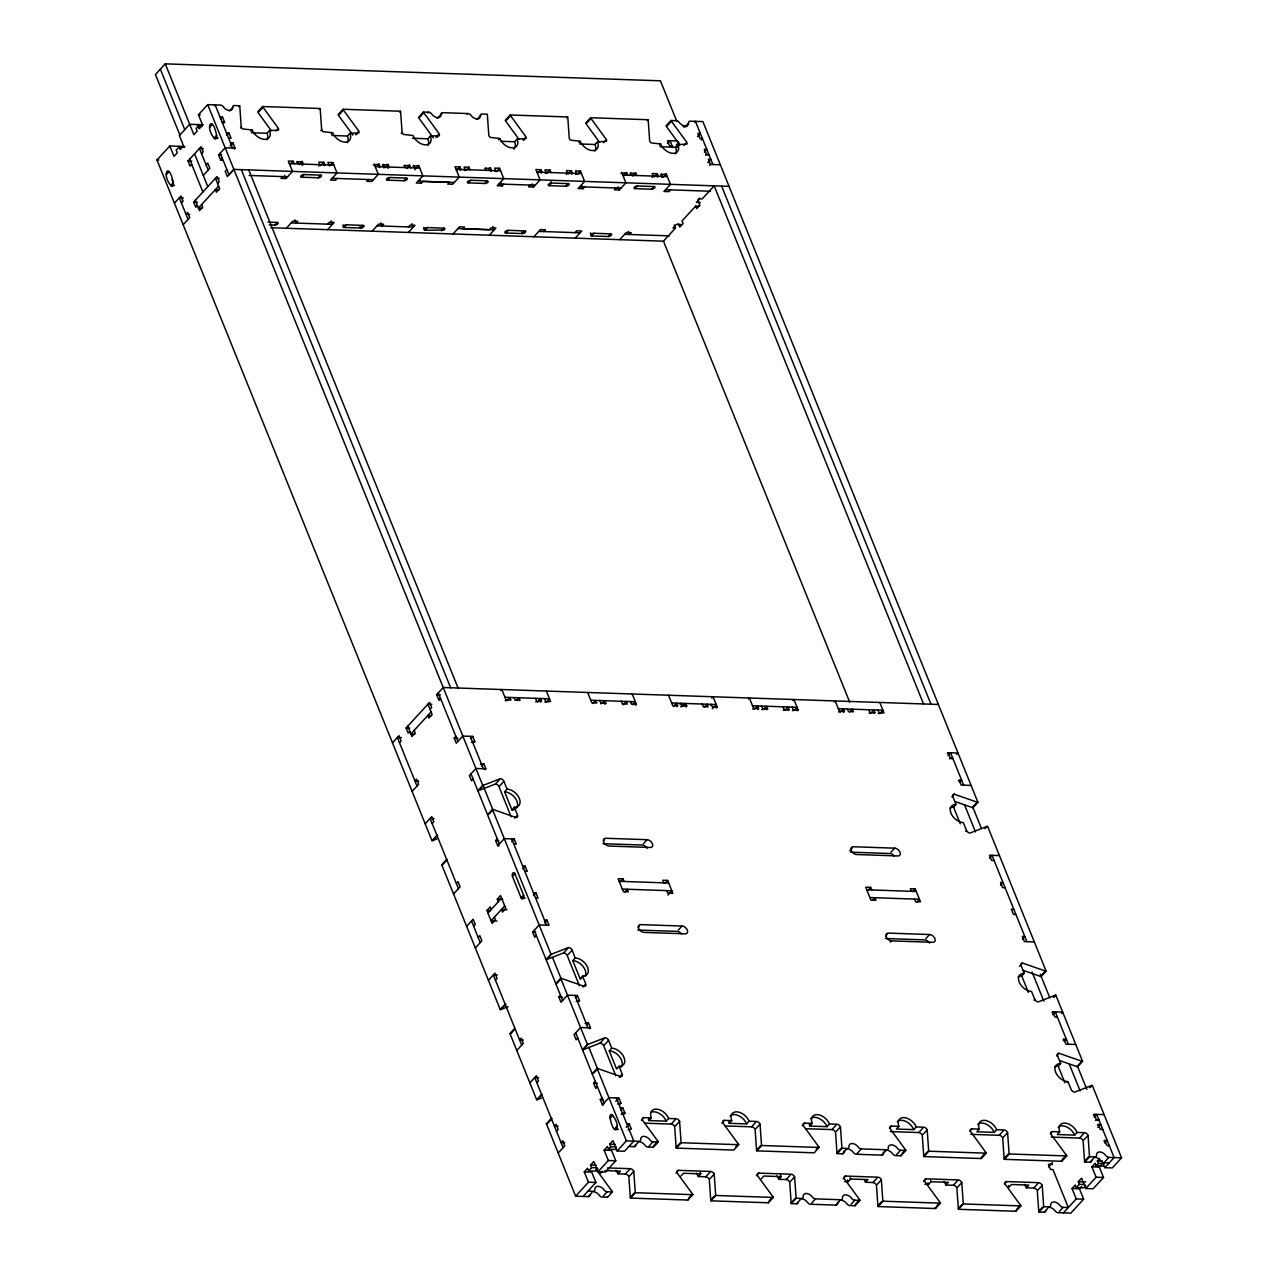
<?xml version="1.0" encoding="UTF-8"?>
<svg xmlns="http://www.w3.org/2000/svg" width="1277" height="1277" viewBox="0 0 1277 1277"><rect width="100%" height="100%" fill="white"/><g stroke="black" fill="none" stroke-linecap="round" stroke-linejoin="round"><path stroke-width="1.5" d="M798.205 1202.12L798.141 1202.79A3.145 2.011 42.5 0 1 796.577 1203.764L791.357 1203.588A3.145 2.011 42.5 0 1 791.149 1202.838L789.713 1182.231A3.145 2.011 42.5 0 0 786.185 1179.565L778.762 1179.309A11.014 7.039 42.5 0 0 776.703 1175.814M837.664 1202.12L837.441 1204.131A3.145 2.011 42.5 0 1 835.876 1205.105L810.576 1204.243A3.145 2.011 42.5 0 1 808.165 1203.126L806.298 1201.034A6.289 4.023 42.5 0 0 800.12 1199.007M844.177 1150.8L843.969 1152.812A3.145 2.011 42.5 0 1 842.405 1153.785L837.185 1153.61A3.145 2.011 42.5 0 1 836.978 1152.876L835.541 1132.252A3.145 2.011 42.5 0 0 832.013 1129.586L805.5 1128.676M883.492 1152.141L883.269 1154.153A3.145 2.011 42.5 0 1 881.705 1155.126L856.404 1154.264A3.145 2.011 42.5 0 1 853.994 1153.147L852.126 1151.072A6.289 4.023 42.5 0 0 845.933 1149.029M676.714 121.107L660.432 80.802L165.276 63.85L155.443 74.561L179.865 135.011M436.91 838.941L432.68 840.601A3.145 2.011 42.5 0 1 432.009 840.681L156.975 159.96L169.809 145.993L184.686 146.472M202.021 126.215L198.302 126.088L199.356 128.69L202.628 125.114L198.446 114.754L207.72 104.634L220.362 105.065A3.161 2.011 42.5 0 1 222.773 106.183L223.395 106.869A6.305 4.023 42.5 0 0 229.461 110.492A6.305 4.023 42.5 0 0 232.733 107.204A3.145 2.011 42.5 0 1 234.377 105.544L239.597 105.736A3.145 2.011 42.5 0 1 239.789 106.47L241.241 127.077A3.161 2.011 42.5 0 0 242.71 128.929L252.192 129.999A11.014 7.039 42.5 0 0 264.515 139.369A11.014 7.039 42.5 0 0 269.527 130.589L278.386 130.158A3.145 2.011 42.5 0 0 278.386 128.339L262.87 107.076A3.097 1.979 42.5 0 1 262.583 106.518L257.667 111.865A3.097 1.979 42.5 0 0 257.954 112.424L271.267 130.685M214.328 105.783L215.143 104.89L232.59 148.068M184.782 147.11L179.211 146.919L176.21 150.191L177.264 152.777L173.991 156.353L169.809 145.993M198.302 126.088L196.099 128.498L197.153 131.084L193.881 134.66L165.276 63.85M166.409 174.566L168.867 171.884M209.779 127.269L212.237 124.587M220.458 119.304L222.501 117.069L224.592 122.241L223.778 123.135M229.461 110.907L230.275 110.014M231.105 109.12L232.733 107.332M191.726 164.366L190.097 166.154L188.006 160.966L201.096 146.695L203.187 151.867L201.558 153.655M238.783 106.614L239.597 105.736M216.595 135.378L214.153 138.06C204.496 127.014 212.381 113.493 216.595 135.378A2.362 1.453 -88 0 1 216.164 138.666A2.362 1.453 -88 0 1 214.153 138.06L218.112 138.187M226.907 135.266L228.966 133.047L231.057 138.219L228.583 138.139M206.092 164.877L207.72 163.105L209.811 168.277L203.266 175.412M240.427 127.971L241.241 127.077M174.422 203.139L180.967 196.004L183.058 201.191L181.43 202.963M221.943 160.184L220.713 160.136L218.622 154.948L225.167 147.813L235.064 148.148L232.973 142.976L230.499 142.88M258.896 111.722L262.982 107.252M230.115 146.089L232.973 142.976M220.713 160.136L222.342 158.348M234.25 149.042L235.064 148.148M250.962 131.339L252.192 129.999M197.36 205.501L195.732 207.273L193.641 202.101L217.09 176.513L219.181 181.701L217.553 183.489M226.875 169.57L225.247 171.357L227.338 176.545L233.883 169.394L729.055 186.346M183.154 224.736L189.698 217.601L187.607 212.413L185.963 214.201L189.682 214.328M218.622 186.043L198.43 208.055L202.293 208.199M233.883 169.394L228.982 174.757L220.251 153.16M266.957 139.847A11.014 7.039 42.5 0 0 267.069 133.271L269.527 130.589M275.928 131.02L277.556 129.232M319.202 109.375L320.016 108.481A3.145 2.011 42.5 0 1 320.208 109.215L321.66 129.823A3.145 2.011 42.5 0 0 323.129 131.691L332.611 132.76A11.014 7.039 42.5 0 0 344.934 142.114A11.014 7.039 42.5 0 0 349.946 133.351L358.821 132.904A3.161 2.011 42.5 0 0 358.805 131.1L343.401 110.014A3.145 2.011 42.5 0 1 343.002 109.263L338.086 114.627A3.145 2.011 42.5 0 0 338.501 115.361L352.931 135.139M320.846 130.717L321.66 129.823M290.182 164.557L293.247 161.221L294.285 163.807M339.315 114.467L343.401 110.014M282.632 176.577L280.988 178.365L285.952 178.541L292.497 171.389L288.299 161.046L293.247 161.221M296.551 162.243L302.33 161.525L303.367 164.11L302.138 165.451M299.457 164.653L302.33 161.525M331.381 134.101L332.611 132.76M301.595 177.248L304.054 174.566L320.894 175.157A2.362 1.085 -22 0 1 321.197 176.513A2.362 1.085 -22 0 1 318.468 177.79L301.292 177.2A2.378 1.101 -22 0 1 300.989 175.811A2.378 1.101 -22 0 1 303.718 174.55L304.07 174.55M318.643 166.026L319.873 164.685L318.835 162.083L323.783 162.259L324.821 164.845L324.007 165.739M347.392 142.609A11.014 7.039 42.5 0 0 347.488 136.032L349.946 133.351M320.719 165.611L323.783 162.259M355.533 134.676L357.991 131.994M356.554 134.5L357.368 133.606M274.731 225.103L277.524 222.453A2.362 1.085 -22 0 1 277.827 223.826A2.362 1.085 -22 0 1 275.098 225.087L269.224 224.912M318.101 177.806L320.559 175.125M329.785 165.914L332.866 162.578L337.048 172.938L330.504 180.057L335.468 180.233L337.096 178.445M286.303 228.264L292.864 221.113L297.812 221.288L296.184 223.06L294.923 219.963M399.621 112.121L400.435 111.227A3.145 2.011 42.5 0 1 400.643 111.977L402.095 132.585A3.161 2.011 42.5 0 0 403.548 134.436L413.046 135.506A11.014 7.024 42.5 0 0 416.541 140.598A11.014 7.039 42.5 0 0 427.731 144.572A11.014 7.039 42.5 0 0 430.365 136.096L439.24 135.665A3.145 2.011 42.5 0 0 439.224 133.846L423.836 112.759A3.145 2.011 42.5 0 1 423.421 112.025L418.521 117.372A3.145 2.011 42.5 0 0 418.92 118.123L433.35 137.884M401.265 133.478L402.095 132.585M373.299 164.877L379.077 164.158L380.115 166.744L379.301 167.638M419.734 117.229L423.836 112.759M377.034 166.377L379.077 164.158M427.827 113.094L428.641 112.2A3.161 2.011 42.5 0 1 431.051 113.318L431.674 114.004A6.305 4.023 42.5 0 0 437.74 117.628A6.305 4.023 42.5 0 0 441.012 114.323A3.145 2.011 42.5 0 1 442.656 112.679L467.957 113.541A3.161 2.011 42.5 0 1 470.367 114.659L470.99 115.345A6.305 4.023 42.5 0 0 477.055 118.969A6.305 4.023 42.5 0 0 480.328 115.68A3.145 2.011 42.5 0 1 481.956 114.02L487.175 114.212A3.145 2.011 42.5 0 1 487.383 114.946L488.82 135.554A3.161 2.011 42.5 0 0 490.288 137.405L499.77 138.475A11.014 7.039 42.5 0 0 512.109 147.845A11.014 7.039 42.5 0 0 517.105 139.065L525.98 138.634A3.145 2.011 42.5 0 0 525.964 136.815L510.449 115.553A3.097 1.979 42.5 0 1 510.162 114.994L505.261 120.341A3.097 1.979 42.5 0 0 505.532 120.9L518.861 139.161M327.535 224.145L329.179 222.358L334.127 222.517L327.566 229.684M368.462 179.514L366.818 181.302L371.767 181.478L378.327 174.326L374.129 163.983M382.382 165.18L388.16 164.462L389.198 167.048L387.969 168.388M383.435 167.782L384.249 166.888L383.196 164.286M385.079 167.814L388.16 164.462M441.842 113.573L437.74 118.027A3.145 2.011 42.5 0 0 437.053 118.123M346.514 224.8L343.752 227.434A2.378 1.101 -22 0 1 343.433 226.061A2.378 1.101 -22 0 1 346.179 224.784L363.354 225.39A2.362 1.085 -22 0 1 363.658 226.763A2.362 1.085 -22 0 1 360.928 228.024L344.056 227.482L343.018 224.896M387.426 180.185L389.884 177.503L406.724 178.094A2.362 1.085 -22 0 1 407.028 179.45A2.362 1.085 -22 0 1 404.298 180.727L387.123 180.137A2.378 1.101 -22 0 1 386.819 178.748A2.378 1.101 -22 0 1 389.549 177.487M412.503 138.251L427.907 138.778L430.365 136.096M403.835 165.914L409.614 165.196L410.651 167.782M406.74 168.325L409.614 165.196M435.952 137.421L438.41 134.739M436.973 137.246L437.803 136.352M412.918 166.233L418.68 165.515L422.879 175.875L416.334 182.994L421.298 183.17L422.926 181.382L449.344 182.276L447.716 184.064L452.665 184.223L459.209 177.088L454.995 166.744L459.959 166.92L460.997 169.506L460.183 170.4M363.019 225.375L360.561 228.04L359.938 226.492M403.931 180.743L406.389 178.062M414.802 169.745L418.68 165.515M467.127 114.435L467.957 113.541M372.134 231.201L378.694 224.05L383.643 224.225L382.015 225.997L380.754 222.9M477.055 119.384L481.142 114.914M456.879 170.272L459.959 166.92M408.401 226.923L410.045 225.135L414.993 225.311L408.448 232.446M506.474 120.198L510.561 115.728M464.301 170.543L465.131 169.649L464.078 167.064L469.026 167.239L470.08 169.825M465.961 170.575L469.026 167.239M498.541 139.816L499.77 138.475M427.396 227.577L424.938 230.243L423.98 229.349A2.362 1.085 -22 0 1 427.029 227.577L444.204 228.168A2.362 1.085 -22 0 1 443.949 230.02L424.938 230.243L423.756 227.338M468.308 182.946L470.766 180.265L487.287 180.807L488.245 181.717A2.362 1.085 -22 0 1 485.196 183.473L468.02 182.882A2.331 1.069 -22 0 1 468.276 181.047L470.782 180.249M484.717 168.692L490.496 167.973L491.533 170.559L490.719 171.453M488.437 170.192L490.496 167.973M513.785 149.201A11.014 7.039 42.5 0 0 514.647 141.747L517.105 139.065M523.091 139.943L525.15 137.708M494.837 171.597L495.668 170.703L494.614 168.101L499.562 168.277L503.761 178.636L497.232 185.756L502.18 185.931L503.824 184.143M523.714 140.215L524.528 139.321M441.443 230.818L443.901 228.136M484.813 183.521L487.271 180.839M496.498 171.629L499.562 168.277M453.016 233.978L459.56 226.827L464.509 227.003L462.881 228.791L489.299 229.684L490.927 227.897L495.891 228.056L489.33 235.207M566.78 117.851L567.611 116.957A3.145 2.011 42.5 0 1 567.802 117.692L569.255 138.299A3.145 2.011 42.5 0 0 570.707 140.167L580.205 141.236A11.014 7.039 42.5 0 0 592.528 150.59A11.014 7.039 42.5 0 0 597.524 141.827L606.399 141.38A3.161 2.011 42.5 0 0 606.383 139.576L590.996 118.49A3.145 2.011 42.5 0 1 590.581 117.739L585.68 123.103A3.145 2.011 42.5 0 0 586.079 123.837L599.552 142.29M537.761 173.034L540.825 169.697L541.879 172.283L541.065 173.177M586.893 122.943L590.996 118.49M530.21 185.053L528.582 186.841L533.531 187.017L540.075 179.865M545.183 173.321L545.997 172.427L544.96 169.825L549.908 170.001L550.962 172.587M546.843 173.353L549.908 170.001M578.976 142.577L580.205 141.236M505.82 233.021L508.262 230.339L525.102 230.929A2.362 1.085 -22 0 1 525.422 232.302A2.362 1.085 -22 0 1 522.692 233.563L505.5 232.973A2.378 1.101 -22 0 1 505.197 231.6A2.378 1.101 -22 0 1 507.943 230.323L508.278 230.323M549.19 185.724L551.648 183.042L568.473 183.633A2.362 1.085 -22 0 1 568.792 184.989A2.362 1.085 -22 0 1 566.062 186.266L548.887 185.676A2.378 1.101 -22 0 1 548.28 184.702A2.378 1.101 -22 0 1 549.988 183.361A2.378 1.101 -22 0 1 551.297 183.042L551.01 181.494M566.238 174.502L567.467 173.161L566.413 170.559L571.362 170.735L572.415 173.321L571.601 174.215M594.97 151.085A11.014 7.039 42.5 0 0 595.082 144.509L597.524 141.827M568.297 174.087L571.362 170.735M603.526 142.705L605.569 140.47M575.719 174.358L576.534 173.464L575.496 170.879L580.444 171.054L584.627 181.414L578.098 188.533L583.046 188.709L584.69 186.921M524.767 230.914L522.325 233.579L521.686 232.031M565.695 186.282L568.153 183.601M577.38 174.39L580.444 171.054M533.898 236.74L540.458 229.589L545.407 229.764L543.763 231.536M647.216 120.597L648.03 119.719A3.145 2.011 42.5 0 1 648.221 120.453L649.674 141.061A3.161 2.011 42.5 0 0 651.142 142.912L660.624 143.982A11.014 7.024 42.5 0 0 664.12 149.074A11.014 7.039 42.5 0 0 675.31 153.048A11.014 7.039 42.5 0 0 677.959 144.572L686.818 144.141A3.145 2.011 42.5 0 0 686.818 142.322L671.415 121.235A3.145 2.011 42.5 0 1 671.016 120.501L666.099 125.848A3.145 2.011 42.5 0 0 666.498 126.599L679.699 144.668M620.893 173.353L626.656 172.634L627.709 175.22M667.328 125.705L671.415 121.235M623.591 175.971L626.656 172.634M575.129 232.622L576.757 230.834L581.721 230.993L575.161 238.16M616.041 187.99L614.413 189.778L619.361 189.954L625.906 182.803L621.707 172.459M629.96 173.656L635.738 172.938L636.792 175.524M659.395 145.323L660.624 143.982M632.881 176.066L635.738 172.938M667.44 143.535L670.026 140.709L672.819 147.621M686.148 125.625L685.334 126.519A3.145 2.011 42.5 0 0 684.089 126.934M686.962 124.731L687.792 123.837M694.64 122.225L695.454 121.331L712.901 164.51M591.65 235.958L594.092 233.276L610.933 233.867A2.362 1.085 -22 0 1 611.252 235.239A2.362 1.085 -22 0 1 608.522 236.5L591.65 235.958L590.389 232.845M635.02 188.661L637.462 185.979L654.303 186.57A2.378 1.101 -22 0 1 654.941 186.969A2.362 1.085 -22 0 1 654.175 188.326A2.362 1.085 -22 0 1 651.893 189.204L634.701 188.613A2.378 1.101 -22 0 1 634.398 187.224A2.378 1.101 -22 0 1 637.143 185.963L637.478 185.963M660.097 146.727L675.501 147.254L677.959 144.572M652.068 177.439L653.297 176.098L652.244 173.512L657.192 173.672L658.246 176.258L657.432 177.152M654.127 177.024L657.192 173.672M683.945 145.45L685.988 143.216M660.496 174.71L666.275 173.991L670.457 184.351L663.928 191.47L668.877 191.646L670.521 189.858M697.481 136.543L700.339 133.431L697.865 133.335L699.956 138.523L702.446 138.602L701.217 139.943M661.55 177.295L662.364 176.402L661.326 173.816M608.155 236.516L610.598 233.851M651.525 189.219L653.968 186.538M663.21 177.327L666.275 173.991M619.728 239.677L626.289 232.526L631.237 232.701L629.593 234.473L628.348 231.376M704.345 152.075L706.804 149.393L704.329 149.313L706.42 154.501L705.606 155.395M708.081 155.475L708.895 154.581L706.42 154.501M707.745 162.674L710.81 159.338L708.336 159.242L710.427 164.43L709.613 165.324M699.509 198.143L697.865 199.93L699.956 205.102L696.683 208.678L695.646 206.092L699.349 206.22M674.224 224.96L675.469 228.072L663.465 241.177L849.7 702.127M695.646 206.092L681.998 220.969L683.051 223.555L679.779 227.114L678.374 223.667M392.486 742.847L399.031 735.712L401.122 740.883L399.478 742.671M409.837 731.386L408.193 733.174L406.102 727.986L429.567 702.398L431.658 707.586L430.014 709.373M440.006 699.876L438.761 699.844L436.67 694.656L443.215 687.521L938.387 704.473M438.761 699.844L440.405 698.056M431.083 711.943L410.891 733.956L414.754 734.083M474.022 742.496L474.836 741.602L472.745 736.43L462.849 736.095L456.288 743.23L454.197 738.042L455.841 736.254M500.823 690.586L501.813 689.516L505.995 699.876L505.181 700.77M412.104 791.421L418.648 784.286L416.557 779.098L414.913 780.885L418.633 781.013M470.702 738.665L472.745 736.43M506.841 700.802L509.906 697.465L510.944 700.051L505.995 699.876M471.548 742.416L474.836 741.602M516.531 700.45L518.989 697.769L520.026 700.371L515.078 700.195L514.024 697.609M535.717 701.823L541.48 701.105L540.442 698.503L537.378 701.855M425.193 823.809L431.738 816.657L433.829 821.845L432.185 823.633M480.439 764.444L483.728 763.63L485.835 768.802L485.005 769.696M481.684 765.865L483.728 763.63M540.666 701.999L541.48 701.105M473.113 779.002L471.468 780.79L469.377 775.618L475.922 768.467L485.835 768.802M544.8 702.127L550.563 701.408L546.38 691.049M546.891 701.68L549.525 698.822L504.958 697.29M432.009 840.681L436.926 835.334A3.145 2.011 42.5 0 0 437.436 835.286M507.049 789.106L504.591 791.788L511.917 809.921L514.376 807.24A11.014 7.039 42.5 0 0 519.372 798.46A11.014 7.039 42.5 0 0 507.049 789.106L503.904 781.332A3.145 2.011 42.5 0 0 500.392 778.651L483.408 785.275A3.145 2.011 42.5 0 1 482.738 785.355L477.837 790.702A3.145 2.011 42.5 0 0 478.508 790.623L495.476 784.014L499.562 779.545M433.494 839.707L437.58 835.254M479.322 789.729L483.408 785.275M499.818 785.786L503.904 781.332M507.975 1006.707L500.903 1009.468A3.145 2.011 42.5 0 1 500.233 1009.548L441.73 864.737L446.631 859.373A3.145 2.011 42.5 0 1 447.381 859.517M487.559 814.758L492.459 809.41A3.145 2.011 42.5 0 1 493.209 809.538L516.084 817.519A3.145 2.011 42.5 0 0 517.52 815.013L514.376 807.24M446.567 860.411L442.48 864.864A3.145 2.011 42.5 0 0 441.73 864.737M489.123 813.992L492.395 810.432M592.863 703.531L595.736 700.403L596.774 702.988L591.826 702.829L587.643 692.453M605.043 704.202L605.857 703.308L604.803 700.706L601.994 703.404A2.331 1.069 -22 0 0 600.685 703.739M514.647 818.126L516.69 815.907M456.352 883.429L457.98 881.641L460.087 886.829L453.527 893.964M498.956 845.821L497.727 845.773L495.636 840.585L497.264 838.813M623.192 704.792L626.273 701.44L627.31 704.042L622.362 703.866L621.324 701.281M497.727 845.773L504.271 838.638L514.168 838.973L516.275 844.145L513.785 844.065M632.722 704.617L635.339 701.759L590.788 700.227M635.579 705.239L636.393 704.345L632.211 693.986M511.726 841.655L514.168 838.973M466.616 926.352L473.16 919.201L475.252 924.388L473.623 926.176M512.444 876.373L514.902 873.691L523.618 895.273A2.362 1.453 -88 0 1 523.187 898.561A2.362 1.453 -88 0 1 521.16 897.954L512.444 876.373A2.362 1.453 -88 0 1 512.891 873.085A2.362 1.453 -88 0 1 514.902 873.691M522.708 868.855L525.166 866.173L527.257 871.361L524.783 871.265M673.538 706.516L676.602 703.164L677.656 705.766L676.842 706.66M494.359 917.237L495.412 919.823L492.14 923.399L486.904 910.453L490.176 906.878L491.214 909.463M498.317 901.738L497.264 899.136L500.536 895.576L505.772 908.522L502.5 912.097L501.446 909.511L507.017 909.703M487.958 913.023L501.59 898.146M679.923 704.202L680.737 703.308L681.79 705.91L680.96 706.788M681.136 706.692A2.362 1.085 -22 0 1 682.892 706.149L685.685 703.483L686.739 706.069L685.925 706.963M504.734 905.92L491.102 920.797L497.04 921.004M478.157 937.398L479.785 935.61L481.892 940.798L475.347 947.933M523.618 895.273L521.16 897.954L525.134 898.098M711.864 698.088L713.077 696.747L717.275 707.123L716.445 708.017M704.281 707.346L707.139 704.218L708.192 706.804L703.244 706.644L702.19 704.042M533.531 895.624L535.973 892.942L538.08 898.13L535.59 898.034M710.459 705.255L711.273 704.361L712.327 706.947L717.275 707.123M712.311 708.799L716.237 704.521L671.67 702.988M603.414 840.952L604.628 839.612M488.421 980.321L494.965 973.17L497.056 978.358L495.428 980.145M536.34 935.514L534.712 937.302L532.621 932.13L539.165 924.979L549.062 925.33L546.971 920.142L544.497 920.063M748.418 699.062L749.391 697.992L753.59 708.368L752.76 709.246M544.513 922.824L546.971 920.142M754.42 709.294L757.484 705.942L758.538 708.527L757.724 709.421M761.842 709.565L767.621 708.847L766.567 706.245L763.758 708.943A2.331 1.069 -22 0 0 762.433 709.278M643.448 843.714L647.12 839.691A4.725 3.017 42.5 0 1 652.403 843.698A4.725 3.017 42.5 0 1 650.264 847.465L609.001 846.044A4.725 3.017 42.5 0 1 603.718 842.038A4.725 3.017 42.5 0 1 605.857 838.271L647.12 839.691M766.791 709.741L767.621 708.847M500.233 1009.548L505.149 1004.185A3.145 2.011 42.5 0 0 505.804 1004.105L501.717 1008.575M575.273 957.958L572.814 960.639L580.141 978.773L582.599 976.091A11.014 7.039 42.5 0 0 587.596 967.327A11.014 7.039 42.5 0 0 575.273 957.958L572.128 950.184A3.145 2.011 42.5 0 0 568.616 947.518L551.632 954.127A3.145 2.011 42.5 0 1 550.962 954.206L546.061 959.57A3.145 2.011 42.5 0 0 546.732 959.49L563.7 952.865L567.786 948.412M547.546 958.596L551.632 954.127M620.622 881.577L623.08 878.895L624.134 881.481M783.296 710.299L789.074 709.581L788.021 706.979L784.956 710.331M792.985 700.594L793.959 699.525L798.141 709.884L797.327 710.778M788.244 710.475L789.074 709.581M624.82 891.937L627.278 889.255L628.316 891.841L623.368 891.681L618.132 878.72L623.08 878.895M568.042 954.653L572.128 950.184M792.378 710.603L798.141 709.884M794.486 710.156L797.103 707.298L752.536 705.766M541.576 1098.012L537.346 1099.657A3.145 2.011 42.5 0 1 536.675 1099.736L509.954 1033.588L514.854 1028.24M582.599 976.091L585.744 983.865A3.145 2.011 42.5 0 1 584.307 986.371L561.433 978.39A3.145 2.011 42.5 0 0 560.683 978.262L555.782 983.625A3.145 2.011 42.5 0 1 556.533 983.753L560.619 979.283M514.791 1029.262L510.704 1033.732A3.145 2.011 42.5 0 0 509.954 1033.588M578.689 1001.551L579.503 1000.673L577.412 995.485L567.515 995.15L560.954 1002.285L558.863 997.098L560.507 995.326M665.189 883.093L667.648 880.412L672.883 893.373L667.935 893.198L666.881 890.612M834.248 702.015L835.222 700.929L839.42 711.305L838.59 712.199M516.77 1050.476L523.315 1043.341L521.224 1038.153L519.579 1039.941L523.299 1040.069M582.871 986.993L584.914 984.759M638.292 927.31L639.522 925.969M667.903 895.065L671.83 890.787L622.314 889.079M575.368 997.72L577.412 995.485M840.25 712.231L843.315 708.879L844.368 711.465L843.538 712.358M576.214 1001.471L579.503 1000.673M529.859 1082.864L536.404 1075.713L538.495 1080.901L536.851 1082.688M869.126 713.236L874.905 712.518L873.851 709.916L870.786 713.268M585.105 1023.5L588.394 1022.685L590.501 1027.873L589.671 1028.767M586.351 1024.92L588.394 1022.685M874.075 713.412L874.905 712.518M577.779 1038.057L576.135 1039.845L574.043 1034.673L580.588 1027.522L590.501 1027.873M678.326 930.055L682.014 926.048A4.725 3.017 42.5 0 1 687.297 930.055A4.725 3.017 42.5 0 1 685.158 933.822L643.895 932.402A4.725 3.017 42.5 0 1 638.612 928.395A4.725 3.017 42.5 0 1 640.751 924.628L682.014 926.048M878.209 713.54L883.971 712.821L879.789 702.462M880.316 713.093L882.934 710.235L838.366 708.703M536.675 1099.736L541.592 1094.389A3.145 2.011 42.5 0 0 542.102 1094.341M611.715 1048.162L609.257 1050.843L616.583 1068.977L619.042 1066.295A11.014 7.039 42.5 0 0 624.038 1057.516A11.014 7.039 42.5 0 0 611.715 1048.162L608.57 1040.388A3.145 2.011 42.5 0 0 605.059 1037.706L588.074 1044.331A3.145 2.011 42.5 0 1 587.404 1044.41L582.504 1049.774A3.145 2.011 42.5 0 0 583.158 1049.678L600.142 1043.07L604.229 1038.6M538.16 1098.763L541.432 1095.203M583.988 1048.784L588.074 1044.331M604.484 1044.857L608.57 1040.388M589.926 1194.985A3.145 2.011 42.5 0 1 588.298 1196.629L575.64 1196.198L546.396 1123.792L551.297 1118.444A3.145 2.011 42.5 0 1 552.047 1118.572M592.225 1073.813L597.125 1068.466A3.145 2.011 42.5 0 1 597.875 1068.594L620.75 1076.575A3.145 2.011 42.5 0 0 622.186 1074.069L619.042 1066.295M547.961 1123.026L551.233 1119.466M593.789 1073.047L597.061 1069.487M597.397 1086.631L595.768 1088.419L593.661 1083.247L595.305 1081.459M556.485 1131.262L558.113 1129.475L556.022 1124.287L554.394 1126.075L558.097 1126.202M619.313 1077.181L621.356 1074.963M619.936 1077.469L620.75 1076.575M603.622 1104.876L602.393 1104.828L600.302 1099.641L601.93 1097.869M558.193 1153.019L564.753 1145.884L562.646 1140.696L561.018 1142.484L564.737 1142.612M602.393 1104.828L608.937 1097.693L618.834 1098.028L620.941 1103.216L620.111 1104.094M615.769 1101.381L618.834 1098.028M617.637 1104.014L620.941 1103.216M849.764 850.769L852.222 848.088M610.135 1118.157L612.593 1115.475C622.234 1126.522 614.349 1140.042 610.135 1118.157A2.362 1.453 -88 0 1 610.582 1114.869A2.362 1.453 -88 0 1 612.593 1115.475M947.295 753.59L948.109 752.696L958.005 753.047L956.776 754.388M620.814 1110.192L622.857 1107.957L624.948 1113.145L624.134 1114.039M947.965 755.649L950.583 752.792L963.672 785.163M621.245 1114.39L622.474 1113.049L624.948 1113.145M949.386 758.777L952.674 757.963L951.86 758.857M614.492 1128.948L616.951 1126.266M575.64 1196.198L588.458 1182.215L584.275 1171.855L587.548 1168.279L588.601 1170.881L596.024 1171.121L598.019 1168.95M588.601 1170.881L591.602 1167.609L590.549 1165.007L593.821 1161.447L598.019 1171.807L605.442 1172.063L615.785 1160.777L611.587 1150.417L604.165 1150.162L608.347 1160.522L598.019 1171.807M604.165 1150.162L607.437 1146.586L608.49 1149.188L615.913 1149.444M608.49 1149.188L610.693 1146.778L609.64 1144.192L612.928 1140.616L617.11 1150.976L624.533 1151.231L633.807 1141.127L616.36 1097.949M626.241 1127.288L629.306 1123.936L631.397 1129.107L628.108 1129.922M595.609 1170.275L596.838 1168.934M641.437 1120.296L643.895 1117.614L651.318 1117.87A11.014 7.039 42.5 0 1 656.314 1109.106A11.014 7.039 42.5 0 1 668.653 1118.46L676.076 1118.716A3.145 2.011 42.5 0 1 679.603 1121.398L681.04 1142.005A3.145 2.011 42.5 0 0 681.248 1142.739L676.331 1148.103A3.145 2.011 42.5 0 1 676.14 1147.369L674.687 1126.745A3.145 2.011 42.5 0 0 671.159 1124.079L644.662 1123.169M617.11 1150.976L626.384 1140.872L639.027 1141.303A3.145 2.011 42.5 0 0 640.671 1139.659A6.289 4.023 42.5 0 1 643.943 1136.354A6.289 4.023 42.5 0 1 650.009 1139.978A3.145 2.011 42.5 0 0 653.042 1141.782L658.262 1141.957A3.145 2.011 42.5 0 0 657.863 1141.207L642.459 1120.121A3.145 2.011 42.5 0 1 643.895 1117.614M891.027 852.19L894.714 848.167A4.725 3.017 42.5 0 1 899.998 852.174A4.725 3.017 42.5 0 1 897.859 855.941L856.58 854.521A4.725 3.017 42.5 0 1 851.296 850.514A4.725 3.017 42.5 0 1 853.451 846.747L894.714 848.167M958.277 780.79L961.581 779.992L959.522 782.226M600.573 1173.212L602.425 1171.201M648.381 1119.067A11.014 7.039 42.5 0 0 648.86 1120.552L651.318 1117.87M583.078 1196.453L595.896 1182.47L591.698 1172.11L584.275 1171.855M951.844 796.88L954.286 794.198L977.16 802.179A3.145 2.011 42.5 0 0 977.911 802.307L702.893 121.586L690.234 121.155A3.145 2.011 42.5 0 0 688.606 122.8A6.305 4.023 42.5 0 1 685.334 126.104A6.305 4.023 42.5 0 1 679.268 122.48L678.646 121.794A3.161 2.011 42.5 0 0 676.235 120.676L671.016 120.501M868.216 890.053L870.675 887.371L871.712 889.957M588.298 1196.629L591.969 1192.622M628.907 1146.475L634.126 1146.65L638.213 1142.197M949.865 808.102A11.014 7.039 42.5 0 1 953.552 807.144L956.01 804.478L952.865 796.704A3.145 2.011 42.5 0 1 954.286 794.198M615.849 1170.307A11.014 7.039 42.5 0 1 617.908 1173.802L620.367 1171.121L604.963 1170.594M648.86 1120.552L666.195 1121.142L668.653 1118.46M872.399 900.413L874.857 897.731L875.91 900.317L870.946 900.157L865.726 887.196L870.675 887.371M603.526 1195.767L607.213 1191.76L612.433 1191.936A3.145 2.011 42.5 0 0 612.034 1191.186L596.63 1170.099A3.145 2.011 42.5 0 1 596.423 1169.157M648.939 1146.235L653.042 1141.782M617.908 1173.802L625.331 1174.058L629.641 1169.365M671.159 1124.079L675.262 1119.61M610.805 1192.526L612.034 1191.186M653.76 1145.677L657.863 1141.207M593.198 1191.696A6.289 4.023 42.5 0 1 599.264 1195.304A3.145 2.011 42.5 0 0 602.297 1197.108L607.517 1197.283L612.433 1191.936M637.654 1141.893A6.289 4.023 42.5 0 1 645.093 1145.325A3.145 2.011 42.5 0 0 648.125 1147.129L653.345 1147.305L658.262 1141.957M629.481 1176.053L633.775 1171.376A3.145 2.011 42.5 0 0 630.247 1168.694L607.533 1167.928M675.501 1125.867L679.603 1121.398M955.1 801.541L972.26 807.527L976.346 803.073M977.911 802.307L973.01 807.655A3.145 2.011 42.5 0 1 972.26 807.527M965.651 831.279L966.466 830.385L963.337 822.611A11.014 7.039 42.5 0 1 950.998 813.241A11.014 7.039 42.5 0 1 956.01 804.478M696.268 1173.068A11.014 7.039 42.5 0 1 698.327 1176.548L705.766 1176.803A3.145 2.011 42.5 0 1 709.278 1179.485L710.73 1200.093A3.145 2.011 42.5 0 0 710.922 1200.827L715.838 1195.48A3.145 2.011 42.5 0 1 715.647 1194.729L714.194 1174.122A3.145 2.011 42.5 0 0 710.666 1171.456L678.486 1170.355A3.145 2.011 42.5 0 0 677.049 1172.861L692.453 1193.947A3.145 2.011 42.5 0 1 692.852 1194.681L687.952 1200.045L630.503 1198.081A3.145 2.011 42.5 0 1 630.311 1197.331L633.999 1193.325M676.14 1147.369L680.226 1142.899M630.503 1198.081L635.419 1192.718L692.852 1194.681M912.784 891.569L915.242 888.888L920.462 901.849L915.513 901.674L914.476 899.088M885.887 935.786L887.116 934.445M916.806 902.105L919.424 899.263L869.908 897.555M984.918 828.677L986.961 826.442A3.145 2.011 42.5 0 1 987.632 826.363L1046.134 971.158L1041.234 976.522A3.145 2.011 42.5 0 1 1040.484 976.394L1023.324 970.408M676.028 1173.036L678.486 1170.355M721.856 1123.058L724.314 1120.376L731.737 1120.631A11.014 7.039 42.5 0 1 736.749 1111.852A11.014 7.039 42.5 0 1 749.072 1121.222L756.495 1121.477A3.145 2.011 42.5 0 1 760.023 1124.159L761.475 1144.767A3.145 2.011 42.5 0 0 761.667 1145.501L756.75 1150.848A3.145 2.011 42.5 0 1 756.559 1150.114L755.106 1129.506A3.145 2.011 42.5 0 0 751.594 1126.825L725.081 1125.931M890.245 942.218L891.474 940.878L932.737 942.298A4.725 3.017 42.5 0 0 934.876 938.531A4.725 3.017 42.5 0 0 929.592 934.525L888.329 933.104A4.725 3.017 42.5 0 0 886.19 936.871A4.725 3.017 42.5 0 0 891.474 940.878M681.008 1175.957L683.45 1173.276L700.786 1173.882A11.014 7.039 42.5 0 0 700.067 1172.382M728.8 1121.813A11.014 7.039 42.5 0 0 729.279 1123.313L731.737 1120.631M989.388 858.192L992.021 855.335L1026.9 941.676M698.327 1176.548L700.786 1173.882M729.279 1123.313L746.614 1123.904L749.072 1121.222M705.766 1176.803L710.06 1172.126M751.594 1126.825L755.681 1122.371M925.921 938.531L929.592 934.525M688.766 1197.954L692.453 1193.947M735.823 1146.65L738.282 1143.969L722.878 1122.882A3.145 2.011 42.5 0 1 724.314 1120.376M738.282 1143.969A3.145 2.011 42.5 0 1 738.681 1144.703L733.764 1150.066L676.331 1148.103M709.9 1178.815L714.194 1174.122M755.936 1128.613L760.023 1124.159M710.73 1200.093L714.418 1196.07M756.559 1150.114L760.645 1145.645M1000.545 885.216L1003.004 882.535L1000.529 882.439L1002.621 887.627L1005.095 887.707M756.447 1175.782L758.905 1173.1L791.101 1174.201A3.145 2.011 42.5 0 1 794.613 1176.883L796.066 1197.491A3.145 2.011 42.5 0 0 796.257 1198.225L791.357 1203.588M802.275 1125.803L804.733 1123.121L812.156 1123.377A11.014 7.039 42.5 0 1 817.168 1114.613A11.014 7.039 42.5 0 1 829.491 1123.968L836.93 1124.223A3.145 2.011 42.5 0 1 840.442 1126.905L841.894 1147.512A3.145 2.011 42.5 0 0 842.086 1148.246L837.185 1153.61M761.427 1178.719L763.885 1176.037L781.205 1176.628A11.014 7.039 42.5 0 0 780.486 1175.127M809.219 1124.574A11.014 7.039 42.5 0 0 809.714 1126.059L812.156 1123.377M778.762 1179.309L781.205 1176.628M809.714 1126.059L827.033 1126.649L829.491 1123.968M786.185 1179.565L790.479 1174.872M832.013 1129.586L836.1 1125.117M769.201 1200.715L772.872 1196.693L757.484 1175.606A3.145 2.011 42.5 0 1 758.905 1173.1M816.242 1149.396L817.072 1148.502M817.887 1147.608L818.701 1146.714L803.313 1125.628A3.145 2.011 42.5 0 1 804.733 1123.121M710.922 1200.827L768.371 1202.79L773.271 1197.443A3.145 2.011 42.5 0 0 772.872 1196.693M818.701 1146.714A3.145 2.011 42.5 0 1 819.1 1147.464L814.199 1152.812L756.75 1150.848M790.319 1181.56L794.613 1176.883M836.355 1131.374L840.442 1126.905M1022.35 939.186L1024.808 936.504L1022.334 936.424L1024.425 941.596L1034.338 941.931M791.149 1202.838L794.837 1198.832M836.978 1152.876L841.08 1148.406M796.577 1203.764L800.264 1199.742M842.405 1153.785L846.491 1149.316M1019.445 966.402L1022.51 963.05L1045.384 971.031A3.145 2.011 42.5 0 0 1046.134 971.158M811.805 1202.902L815.492 1198.88L840.793 1199.757A3.145 2.011 42.5 0 0 842.357 1198.784L842.565 1196.757A6.289 4.023 42.5 0 1 850.514 1197.028L852.382 1199.119A3.145 2.011 42.5 0 0 854.792 1200.236L860.012 1200.412A3.145 2.011 42.5 0 0 859.613 1199.662L844.225 1178.575A3.145 2.011 42.5 0 1 845.645 1176.069L877.826 1177.171A3.145 2.011 42.5 0 1 881.353 1179.852L882.806 1200.46A3.145 2.011 42.5 0 0 882.998 1201.194L878.097 1206.557A3.145 2.011 42.5 0 1 877.89 1205.807L876.437 1185.2A3.145 2.011 42.5 0 0 872.925 1182.534L865.503 1182.279A11.014 7.039 42.5 0 0 864.609 1180.507M857.218 1153.37L861.321 1148.901L886.621 1149.779A3.145 2.011 42.5 0 0 888.185 1148.805L888.393 1146.778A6.289 4.023 42.5 0 1 896.342 1147.049L898.21 1149.14A3.145 2.011 42.5 0 0 900.62 1150.258L905.84 1150.433A3.145 2.011 42.5 0 0 905.441 1149.683L890.037 1128.597A3.145 2.011 42.5 0 1 891.474 1126.091L898.896 1126.346A11.014 7.039 42.5 0 1 903.908 1117.583A11.014 7.039 42.5 0 1 916.232 1126.952L923.654 1127.192A3.145 2.011 42.5 0 1 927.182 1129.874L928.634 1150.481A3.145 2.011 42.5 0 0 928.826 1151.216L923.925 1156.579A3.145 2.011 42.5 0 1 923.718 1155.845L922.265 1135.221A3.145 2.011 42.5 0 0 918.754 1132.555L890.356 1131.582M1018.088 976.969A11.014 7.039 42.5 0 1 1021.776 976.011L1024.234 973.329L1021.089 965.556A3.145 2.011 42.5 0 1 1022.51 963.05M843.187 1178.751L845.645 1176.069M889.431 1128.325L891.474 1126.091M844.448 1181.56L848.167 1181.688L850.626 1179.006L867.945 1179.597L865.503 1182.279M898.896 1126.346L896.454 1129.028L913.773 1129.618L916.232 1126.952M1040.484 976.394L1044.57 971.925M835.876 1205.105L839.564 1201.098M881.705 1155.126L885.791 1150.673M1033.875 1000.13L1034.689 999.237L1031.561 991.463A11.014 7.039 42.5 0 1 1019.222 982.109A11.014 7.039 42.5 0 1 1024.234 973.329M851.105 1204.243L854.792 1200.236M896.534 1154.711L900.62 1150.258M872.925 1182.534L877.219 1177.841M918.754 1132.555L922.84 1128.086M855.925 1203.684L859.613 1199.662M902.169 1153.259L902.983 1152.365M903.398 1151.918L905.441 1149.683M839.42 1200.348A6.289 4.023 42.5 0 1 845.597 1202.391L847.481 1204.482A3.145 2.011 42.5 0 0 849.891 1205.584L855.111 1205.759L860.012 1200.412M885.248 1150.369A6.289 4.023 42.5 0 1 891.426 1152.413L893.309 1154.504A3.145 2.011 42.5 0 0 895.704 1155.605L900.939 1155.781L905.84 1150.433M877.06 1184.529L881.353 1179.852M923.095 1134.343L927.182 1129.874M1053.557 997.082L1055.185 995.294A3.145 2.011 42.5 0 1 1055.856 995.214L1082.577 1061.363L1077.676 1066.726A3.145 2.011 42.5 0 1 1076.926 1066.582L1059.766 1060.596M1054.227 997.002L1055.856 995.214M1051.961 1012.645L1052.775 1011.767L1062.672 1012.102L1061.442 1013.443M1052.631 1014.704L1055.249 1011.847L1068.338 1044.219M877.89 1205.807L881.577 1201.801M923.718 1155.845L927.82 1151.375M923.622 1181.512L926.064 1178.831L958.261 1179.932A3.145 2.011 42.5 0 1 961.773 1182.598L963.225 1203.205A3.145 2.011 42.5 0 0 963.417 1203.956L958.516 1209.303A3.145 2.011 42.5 0 1 958.325 1208.569L956.872 1187.961A3.145 2.011 42.5 0 0 953.344 1185.279L945.922 1185.024A11.014 7.039 42.5 0 0 943.863 1181.544M969.85 1131.087L971.893 1128.852L979.331 1129.107A11.014 7.039 42.5 0 1 984.328 1120.328A11.014 7.039 42.5 0 1 996.651 1129.698L1004.089 1129.953A3.145 2.011 42.5 0 1 1007.601 1132.635L1009.053 1153.243A3.145 2.011 42.5 0 0 1009.245 1153.977L1004.345 1159.324A3.145 2.011 42.5 0 1 1004.153 1158.59L1002.7 1137.983A3.145 2.011 42.5 0 0 999.173 1135.301L970.775 1134.327M924.867 1184.306L928.587 1184.433L931.045 1181.752L948.38 1182.358L945.922 1185.024M979.331 1129.107L976.873 1131.789L994.208 1132.38L996.651 1129.698M1062.943 1039.845L1066.247 1039.047L1064.188 1041.282M1056.51 1055.935L1058.952 1053.254L1081.827 1061.235A3.145 2.011 42.5 0 0 1082.577 1061.363M1054.531 1067.157A11.014 7.039 42.5 0 1 1058.218 1066.215L1060.676 1063.533L1057.532 1055.76A3.145 2.011 42.5 0 1 1058.952 1053.254M953.344 1185.279L957.638 1180.602M999.173 1135.301L1003.259 1130.847M936.36 1206.43L940.032 1202.423L924.644 1181.337A3.145 2.011 42.5 0 1 926.064 1178.831M981.774 1156.898L985.86 1152.445L970.472 1131.358A3.145 2.011 42.5 0 1 971.893 1128.852M878.097 1206.557L935.53 1208.521L940.447 1203.157A3.145 2.011 42.5 0 0 940.032 1202.423M923.925 1156.579L981.359 1158.542L986.275 1153.179A3.145 2.011 42.5 0 0 985.86 1152.445M957.479 1187.291L961.773 1182.598M1003.514 1137.089L1007.601 1132.635M1076.926 1066.582L1081.012 1062.129M1067.173 1082.561L1068.003 1081.667A11.014 7.039 42.5 0 1 1055.664 1072.297A11.014 7.039 42.5 0 1 1060.676 1063.533M958.325 1208.569L961.996 1204.546M1004.153 1158.59L1008.239 1154.121M1089.584 1087.733L1091.627 1085.498A3.145 2.011 42.5 0 1 1092.298 1085.418L1121.557 1157.824L1112.283 1167.928L1104.844 1167.673L1102.051 1160.777M1091.069 1086.759L1092.298 1085.418M1004.345 1183.923L1006.499 1181.576L1038.68 1182.678A3.145 2.011 42.5 0 1 1042.208 1185.359L1043.644 1205.967A3.145 2.011 42.5 0 0 1043.852 1206.701L1038.935 1212.065A3.145 2.011 42.5 0 1 1038.744 1211.314L1037.291 1190.707A3.145 2.011 42.5 0 0 1033.763 1188.041L1026.341 1187.786A11.014 7.039 42.5 0 0 1024.282 1184.29M1050.269 1133.832L1052.328 1131.598L1059.75 1131.853A11.014 7.039 42.5 0 1 1064.747 1123.09A11.014 7.039 42.5 0 1 1077.086 1132.46L1084.508 1132.699A3.145 2.011 42.5 0 1 1088.036 1135.381L1089.473 1155.988A3.145 2.011 42.5 0 0 1089.68 1156.723L1084.764 1162.086A3.145 2.011 42.5 0 1 1084.572 1161.352L1083.119 1140.728A3.145 2.011 42.5 0 0 1079.592 1138.062L1051.194 1137.089M1059.75 1131.853L1057.292 1134.535L1074.627 1135.125L1077.086 1132.46M1026.341 1187.786L1028.799 1185.104L1011.464 1184.513L1009.006 1187.195A11.014 7.039 42.5 0 1 1008.463 1185.423M1093.383 1115.188L1094.197 1114.31L1104.11 1114.645M1048.561 1166.859L1052.487 1162.581M1094.054 1117.247L1096.688 1114.39L1114.119 1157.569L1104.844 1167.673M1095.474 1120.376L1098.779 1119.562L1097.949 1120.456M1033.763 1188.041L1038.073 1183.348M1079.592 1138.062L1083.694 1133.593M1016.779 1209.191L1020.467 1205.169L1005.063 1184.082A3.145 2.011 42.5 0 1 1006.499 1181.576M1062.193 1159.66L1066.295 1155.19L1050.891 1134.104A3.145 2.011 42.5 0 1 1052.328 1131.598M958.516 1209.303L1015.949 1211.266L1020.866 1205.919A3.145 2.011 42.5 0 0 1020.467 1205.169M1004.345 1159.324L1061.778 1161.288L1066.694 1155.94A3.145 2.011 42.5 0 0 1066.295 1155.19M1037.914 1190.036L1042.208 1185.359M1083.934 1139.85L1088.036 1135.381M1097.406 1125.133L1100.694 1124.319L1097.821 1127.447M1038.744 1211.314L1042.431 1207.308M1084.572 1161.352L1088.658 1156.882M1103.855 1141.095L1107.143 1140.297L1104.685 1142.979M1038.935 1212.065L1044.155 1212.24L1047.842 1208.218M1084.764 1162.086L1089.983 1162.262L1094.086 1157.792M1108.42 1146.363L1109.234 1145.469L1106.76 1145.389L1104.669 1140.201M1063.39 1212.895L1076.208 1198.911L1072.026 1188.552L1075.298 1184.976L1076.335 1187.578L1083.774 1187.833L1085.769 1185.647M1076.335 1187.578L1079.336 1184.306L1078.299 1181.704L1081.571 1178.144L1085.753 1188.504L1093.176 1188.759L1103.52 1177.474L1099.337 1167.114L1101.524 1164.736M1085.753 1188.504L1096.097 1177.218L1091.915 1166.859L1095.187 1163.299L1096.225 1165.885L1103.663 1166.14M1096.225 1165.885L1098.443 1163.475L1097.39 1160.889L1099.577 1158.51M1072.026 1188.552L1079.448 1188.807L1081.635 1186.429M1059.399 1211.378L1063.071 1207.356L1068.29 1207.547L1052.95 1169.54L1050.476 1169.461L1048.369 1164.273L1052.344 1164.416M1104.813 1161.847L1108.899 1157.393L1121.557 1157.824M1079.448 1188.807L1083.63 1199.167L1070.812 1213.15L1058.17 1212.719A3.145 2.011 42.5 0 1 1055.137 1210.915A6.289 4.023 42.5 0 0 1049.071 1207.292M986.961 826.442L969.993 833.051A3.145 2.011 42.5 0 1 966.466 830.385M1055.185 995.294L1038.217 1001.918A3.145 2.011 42.5 0 1 1034.689 999.237M1091.627 1085.498L1074.659 1092.106A3.145 2.011 42.5 0 1 1071.132 1089.441L1068.003 1081.667M849.588 711.88L852.397 709.182L853.435 711.784L848.487 711.608L847.449 709.022M594.108 233.26L593.757 233.276A2.378 1.101 -22 0 0 591.028 234.537A2.378 1.101 -22 0 0 591.331 235.91L591.65 235.942M262.583 106.518L320.016 108.481M343.002 109.263L400.435 111.227M423.421 112.025L428.641 112.2M510.162 114.994L567.611 116.957M590.581 117.739L648.03 119.719M683.099 126.455L686.818 126.583M198.446 114.754L200.297 114.818M220.027 116.973L222.501 117.069M222.118 122.161L224.592 122.241M203.171 124.763L189.682 124.3L179.355 135.57L183.537 145.929L180.265 149.505L179.211 146.919M672.101 145.929L669.627 145.833L667.536 140.662L677.464 140.965L678.821 144.445M251.473 132.744L267.069 133.271M331.892 135.49L347.488 136.032M501.175 141.284L514.647 141.747M579.662 143.982L595.082 144.509M226.492 132.952L228.966 133.047M710.427 164.43L720.34 164.765M203.314 148.611L199.451 148.483L208.183 170.064M218.622 154.948L221.703 155.06M332.866 162.578L327.902 162.402L328.955 164.988M540.825 169.697L535.877 169.522L540.059 179.881M289.352 163.616L333.92 165.148M375.183 166.553L419.75 168.085M456.065 169.314L500.632 170.847M536.931 172.092L581.498 173.624M622.761 175.045L667.328 176.561M156.975 159.96L158.843 160.024M188.006 160.966L191.71 161.094M249.111 175.444L287.564 176.769M332.132 178.285L373.395 179.706M417.962 181.222L454.277 182.467M498.844 184L535.159 185.245M579.726 186.761L620.989 188.182M665.556 189.698L710.475 191.247M219.325 178.413L215.478 178.269L219.644 188.661L216.372 192.236L215.318 189.65L219.037 189.762M700.307 202.532L696.46 202.404L699.732 198.829L702.206 198.925L714.194 185.851L923.526 703.962M174.486 185.484L170.783 185.357C161.125 174.31 169.011 160.79 173.225 182.675A2.362 1.453 -88 0 1 172.794 185.963A2.362 1.453 -88 0 1 170.767 185.357L173.225 182.675L172.028 179.706M183.297 197.919L179.339 197.791L188.054 219.373M193.641 202.101L197.344 202.229M682.046 224.624L676.267 224.417L672.995 227.992L675.469 228.072M268.026 222.118L277.205 222.421M291.22 222.916L332.483 224.321L331.094 220.873M377.05 225.853L413.365 227.098L411.96 223.635M457.932 228.615L494.231 229.86L492.842 226.412M538.798 231.392L580.061 232.797M624.629 234.33L669.563 235.862M270.82 227.721L663.673 241.177M436.67 694.656L440.389 694.784M605.857 703.308L600.908 703.132L599.855 700.546M636.393 704.345L631.445 704.186L630.391 701.584M677.656 705.766L672.708 705.59L668.525 695.215M681.79 705.91L686.739 706.069M753.59 708.368L758.538 708.527M839.42 711.305L844.368 711.465M431.786 704.313L427.939 704.17L432.121 714.545L428.849 718.121L427.795 715.535L431.514 715.663M406.102 727.986L409.821 728.113M454.197 738.042L457.916 738.17M401.297 737.627L397.386 737.499L417.02 786.073M971.095 785.419L961.198 785.084L959.091 779.896M434.052 818.589L430.094 818.445L458.443 888.616M999.444 855.59L989.531 855.239L991.638 860.427L994.113 860.506M602.92 843.698L642.219 845.039A4.725 3.017 42.5 0 1 647.12 848.295M850.498 852.174L889.798 853.515A4.725 3.017 42.5 0 1 894.203 856.037M495.636 840.585L498.732 840.697M522.692 866.093L525.166 866.173M667.648 880.412L662.699 880.252L663.753 882.838M915.242 888.888L910.278 888.728L911.331 891.314M619.185 881.306L668.701 883.014M866.764 889.782L916.279 891.49M533.499 892.862L535.973 892.942M1013.826 909.304L1011.336 909.224L1013.443 914.396L1015.917 914.476M497.264 899.136L502.835 899.327M486.904 910.453L490.607 910.581M637.798 930.055L677.097 931.396A4.725 3.017 42.5 0 1 681.503 933.918M885.392 938.531L924.692 939.872A4.725 3.017 42.5 0 1 929.592 943.128M532.621 932.13L535.702 932.226M497.296 975.101L493.337 974.958L521.686 1045.129M558.863 997.098L562.582 997.225M1057.34 1017.019L1054.866 1016.939L1052.775 1011.767M1075.761 1044.474L1065.864 1044.139L1063.757 1038.967M538.718 1077.644L534.76 1077.501L563.109 1147.672M593.661 1083.247L597.381 1083.375M600.302 1099.641L603.398 1099.752M620.383 1107.877L622.857 1107.957M1102.785 1129.506L1100.311 1129.411L1098.22 1124.239M626.831 1123.856L629.306 1123.936M614.62 1129.267L618.339 1129.395M681.248 1142.739L738.681 1144.703M761.667 1145.501L819.1 1147.464M842.086 1148.246L847.305 1148.422A3.145 2.011 42.5 0 0 848.87 1147.448L849.093 1145.437A6.289 4.023 42.5 0 1 857.043 1145.708L858.91 1147.8A3.145 2.011 42.5 0 0 861.321 1148.901M928.826 1151.216L986.275 1153.179M1009.245 1153.977L1066.694 1155.94M1089.68 1156.723L1094.9 1156.898A3.145 2.011 42.5 0 0 1096.528 1155.254A6.289 4.023 42.5 0 1 1099.8 1151.966A6.289 4.023 42.5 0 1 1105.866 1155.573A3.145 2.011 42.5 0 0 1108.899 1157.393M609.64 1144.192L615.211 1144.384M1097.39 1160.889L1101.109 1161.016M1109.218 1162.916L1103.998 1162.74A3.145 2.011 42.5 0 1 1100.966 1160.937A6.289 4.023 42.5 0 0 1094.9 1157.313M610.693 1146.778L616.264 1146.969M1098.443 1163.475L1104.014 1163.666M1091.915 1166.859L1099.337 1167.114M608.347 1160.522L615.785 1160.777M1096.097 1177.218L1103.52 1177.474M590.549 1165.007L596.12 1165.199M1078.299 1181.704L1085.721 1181.959M591.602 1167.609L597.173 1167.785M1079.336 1184.306L1084.907 1184.497M588.458 1182.215L595.896 1182.47M1076.208 1198.911L1083.63 1199.167M587.979 1191.09L593.198 1191.281A3.145 2.011 42.5 0 0 594.843 1189.621A6.289 4.023 42.5 0 1 598.115 1186.333A6.289 4.023 42.5 0 1 604.181 1189.941A3.145 2.011 42.5 0 0 607.213 1191.76M715.838 1195.48L773.271 1197.443M796.257 1198.225L801.477 1198.401A3.145 2.011 42.5 0 0 803.041 1197.427L803.265 1195.416A6.289 4.023 42.5 0 1 811.214 1195.687L813.082 1197.778A3.145 2.011 42.5 0 0 815.492 1198.88M882.998 1201.194L940.447 1203.157M963.417 1203.956L1020.866 1205.919M1043.852 1206.701L1049.071 1206.877A3.145 2.011 42.5 0 0 1050.7 1205.233A6.289 4.023 42.5 0 1 1053.972 1201.944A6.289 4.023 42.5 0 1 1060.038 1205.552A3.145 2.011 42.5 0 0 1063.071 1207.356M721.633 186.107L930.965 704.218M972.675 806.825L981.454 828.581M1040.292 974.223L1049.822 997.768M1077.325 1065.864L1086.823 1089.361M948.109 752.696L950.2 757.884M1094.197 1114.31L1096.304 1119.482M964.518 804.765L975.5 831.95M1032.135 972.148L1043.852 1001.152M1069.168 1063.805L1080.119 1090.925M953.552 807.144L960.256 823.777M1021.776 976.011L1028.4 992.421M1058.218 1066.215L1064.922 1082.832M679.699 145.099L678.646 142.513L676.443 144.924L677.496 147.509M877.985 710.06L879.023 712.662M868.903 709.757L869.956 712.343M630.79 172.778L631.828 175.364M618.1 186.841L619.361 189.954M581.785 185.596L583.046 188.709M792.155 707.123L793.193 709.709M783.072 706.819L784.126 709.405M761.619 706.085L762.656 708.671M532.27 183.904L533.531 187.017M500.919 182.819L502.18 185.931M485.531 167.798L486.585 170.384M682.445 704.218L683.227 706.165M420.037 180.057L421.298 183.17M413.732 165.34L414.786 167.925M404.665 165.036L405.703 167.622M544.561 698.647L545.614 701.233M535.494 698.343L536.532 700.929M297.365 161.349L298.419 163.951M284.691 175.428L285.952 178.541M511.167 816.817L499.004 786.68A3.145 2.011 42.5 0 0 495.476 784.014M579.391 985.684L567.227 955.547A3.145 2.011 42.5 0 0 563.7 952.865M615.833 1075.872L603.67 1045.735A3.145 2.011 42.5 0 0 600.142 1043.07M248.744 169.905L458.076 688.032M241.305 169.649L450.637 687.776M470.271 736.35L483.344 768.722M511.694 838.893L546.588 925.234M574.937 995.406L588.011 1027.777M483.456 786.504L492.986 810.065M552.558 957.527L561.337 979.267M588.857 1047.363L597.62 1069.057M207.72 104.634L482.738 785.355M492.459 809.41L550.962 954.206M560.683 978.262L587.404 1044.41M597.125 1068.466L626.384 1140.872M438.298 692.868L457.932 741.442M471.021 773.83L499.355 843.985M534.249 930.342L562.598 1000.498M575.688 1032.885L604.021 1103.041M197.137 124.523L198.51 128.003M160.359 69.197L184.782 129.647M194.551 153.831L207.8 186.65M189.635 159.178L202.899 191.997M201.686 204.512L202.724 207.113L199.451 210.673L195.301 200.281M414.163 730.396L415.201 732.998L411.928 736.558L407.762 726.182M471.532 920.988L480.248 942.586M633.775 1171.376L635.212 1191.984A3.145 2.011 42.5 0 0 635.419 1192.718M630.311 1197.331L628.859 1176.724A3.145 2.011 42.5 0 0 625.331 1174.058M675.501 147.254A11.03 7.039 42.5 0 1 676.203 151.532A11.014 7.039 42.5 0 1 675.405 153.831M427.923 138.778A11.03 7.039 42.5 0 1 428.609 143.056A11.014 7.039 42.5 0 1 427.811 145.355M546.396 1123.792A3.145 2.011 42.5 0 1 547.147 1123.92M854.696 1205.025A3.145 2.011 42.5 0 1 855.111 1205.759M935.131 1207.771A3.145 2.011 42.5 0 1 935.53 1208.521M1015.55 1210.532A3.145 2.011 42.5 0 1 1015.949 1211.266M1045.799 1210.596A3.145 2.011 42.5 0 1 1044.155 1212.24M607.229 1196.725A3.145 2.011 42.5 0 1 607.517 1197.283M687.664 1199.486A3.145 2.011 42.5 0 1 687.952 1200.045M768.084 1202.232A3.145 2.011 42.5 0 1 768.371 1202.79M928.587 1184.433A11.014 7.039 42.5 0 1 928.044 1182.678M931.045 1181.752A11.014 7.039 42.5 0 1 930.566 1180.267M848.167 1181.688A11.014 7.039 42.5 0 1 847.609 1179.916M850.626 1179.006A11.014 7.039 42.5 0 1 850.131 1177.522M900.524 1155.046A3.145 2.011 42.5 0 1 900.939 1155.781M652.946 1146.57A3.145 2.011 42.5 0 1 653.345 1147.305M635.754 1145.006A3.145 2.011 42.5 0 1 634.126 1146.65M1091.627 1160.617A3.145 2.011 42.5 0 1 1089.983 1162.262M1061.379 1160.554A3.145 2.011 42.5 0 1 1061.778 1161.288M980.959 1157.792A3.145 2.011 42.5 0 1 981.359 1158.542M1058.154 1127.08A11.014 7.039 42.5 0 1 1066.87 1127A11.014 7.039 42.5 0 1 1074.627 1135.125M977.735 1124.319A11.014 7.039 42.5 0 1 986.435 1124.239A11.014 7.039 42.5 0 1 994.208 1132.38M897.3 1121.573A11.014 7.039 42.5 0 1 906.016 1121.493A11.014 7.039 42.5 0 1 913.773 1129.618M810.576 1118.604A11.014 7.039 42.5 0 1 819.275 1118.524A11.014 7.039 42.5 0 1 827.033 1126.649M730.141 1115.843A11.014 7.039 42.5 0 1 738.856 1115.763A11.014 7.039 42.5 0 1 746.614 1123.904M650.695 1112.427A11.014 7.039 42.5 0 1 666.195 1121.142M514.535 809.522A11.014 7.039 42.5 0 1 511.917 809.921M504.591 791.788A11.014 7.039 42.5 0 1 515.269 798.189A11.014 7.039 42.5 0 1 516.467 808.181M609.257 1050.843A11.014 7.039 42.5 0 1 619.936 1057.244A11.014 7.039 42.5 0 1 621.133 1067.237M581.514 978.693A11.014 7.039 42.5 0 1 580.141 978.773M572.814 960.639A11.014 7.039 42.5 0 1 582.95 966.338A11.014 7.039 42.5 0 1 585.345 976.059"/></g></svg>
